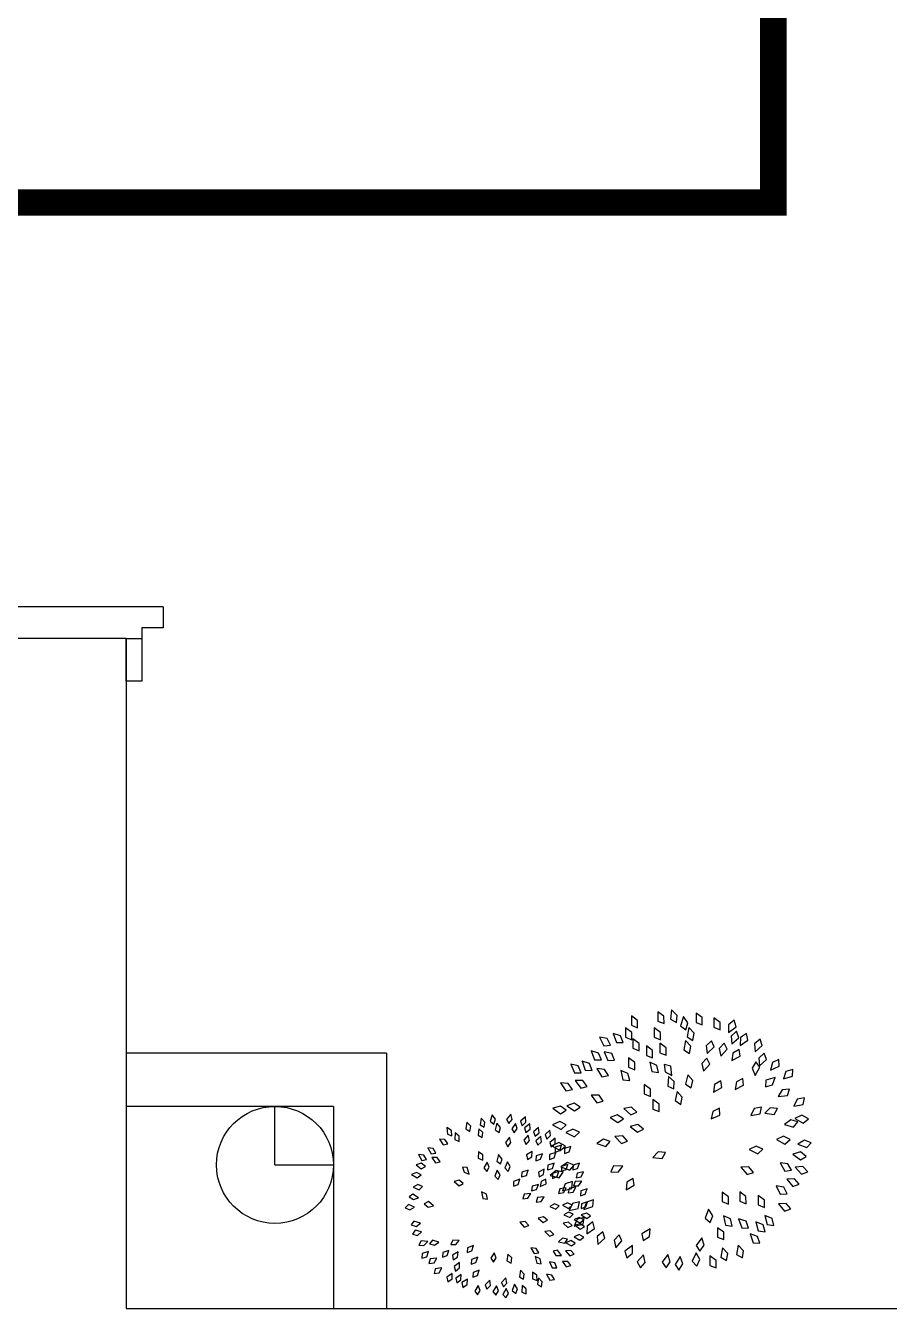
# Model space of a CAD drawing. Header units: millimetres. Extents: x -1705246 to 222838, y -3231245 to 126310.
# Drawn here: x 69281 to 70093, y -38100 to -36893 of the extents above; entities that cross this region are included whole.
import ezdxf

# ---------------------------------------------------------------- set-up
doc = ezdxf.new("R2010")
doc.units = ezdxf.units.MM
doc.linetypes.add('ACAD_ISO03W100', pattern=[30, 12, -18])
doc.layers.add('250', color=250, linetype='Continuous')

msp = doc.modelspace()

# ---------------------------------------------------------------- linework, layer by layer
at = {"color": 1, "linetype": 'ACAD_ISO03W100', "lineweight": 30, "ltscale": 5, "const_width": 25}
msp.add_lwpolyline([(63037, -37847.2), (63442.4, -37847.2), (63442.4, -37059.6), (69983.7, -37059.6), (69983.7, -33759.7), (70584.4, -33759.7), (70584.4, -33839.7)], dxfattribs=at)
at = {"layer": '250', "color": 251}
for p, q in [((69409.9, -37439.7), (69069.9, -37439.7)), ((69409.9, -37439.7), (69409.9, -37459.7)), ((69374.9, -37469.7), (69104.9, -37469.7)), ((69374.9, -37469.7), (69374.9, -38099.7)), ((69374.9, -37469.7), (69389.9, -37469.7)), ((69374.9, -37509.7), (69374.9, -37469.7)), ((69409.9, -37459.7), (69389.9, -37459.7)), ((69389.9, -37459.7), (69389.9, -37489.7)), ((69389.9, -37469.7), (69389.9, -37509.7)), ((69389.9, -37509.7), (69374.9, -37509.7)), ((69875, -37820.7), (69874.9, -37829.6)), ((69880.8, -37825), (69875, -37820.7)), ((69887.9, -37819), (69886.8, -37827.8)), ((69893.2, -37824.1), (69887.9, -37819)), ((69856, -37828.9), (69850.1, -37824.5)), ((69850.1, -37824.5), (69850.1, -37833.4)), ((69850.1, -37833.4), (69856, -37835.8)), ((69856, -37835.8), (69856, -37828.9)), ((69874.9, -37829.6), (69880.9, -37831.9)), ((69880.9, -37831.9), (69880.8, -37825)), ((69886.8, -37827.8), (69892.4, -37830.9)), ((69892.4, -37830.9), (69893.2, -37824.1)), ((69899, -37825.3), (69896.4, -37833.8)), ((69903.3, -37831.2), (69899, -37825.3)), ((69901.4, -37837.8), (69903.3, -37831.2)), ((69916.8, -37826.2), (69910.9, -37821.9)), ((69910.9, -37821.9), (69910.9, -37830.7)), ((69910.9, -37830.7), (69916.8, -37833.1)), ((69916.8, -37833.1), (69916.8, -37826.2)), ((69927.6, -37826.4), (69927.6, -37835.3)), ((69933.5, -37830.8), (69927.6, -37826.4)), ((69933.5, -37837.7), (69933.5, -37830.8)), ((69946.9, -37828.7), (69941.5, -37832.9)), ((69941.5, -37832.9), (69941.6, -37840.2)), ((69948.7, -37834.8), (69946.9, -37828.7)), ((69820.3, -37844.6), (69824.1, -37852.6)), ((69827.4, -37846), (69820.3, -37844.6)), ((69832.9, -37841.3), (69836, -37849.6)), ((69839.9, -37843.3), (69832.9, -37841.3)), ((69842.4, -37849.7), (69839.9, -37843.3)), ((69844.5, -37835.8), (69844.5, -37844.7)), ((69850.4, -37840.1), (69844.5, -37835.8)), ((69844.5, -37844.7), (69850.5, -37847)), ((69850.5, -37847), (69850.4, -37840.1)), ((69871.7, -37835.9), (69871.7, -37844.7)), ((69877.6, -37840.2), (69871.7, -37835.9)), ((69871.7, -37844.7), (69877.6, -37847.1)), ((69877.6, -37847.1), (69877.6, -37840.2)), ((69896.4, -37833.8), (69901.4, -37837.8)), ((69904.2, -37835.5), (69902.5, -37844.3)), ((69902.5, -37844.3), (69907.9, -37847.7)), ((69909.1, -37840.9), (69904.2, -37835.5)), ((69907.9, -37847.7), (69909.1, -37840.9)), ((69927.6, -37835.3), (69933.5, -37837.7)), ((69941.6, -37840.2), (69948.7, -37834.8)), ((69949, -37839.1), (69943.9, -37843.8)), ((69943.9, -37843.8), (69944.6, -37851)), ((69944.6, -37851), (69951.2, -37845.1)), ((69951.2, -37845.1), (69949, -37839.1)), ((69952.7, -37845), (69952.3, -37852.3)), ((69958.4, -37841.2), (69952.7, -37845)), ((69959.7, -37847.4), (69958.4, -37841.2)), ((69812.3, -37857.6), (69815.5, -37865.8)), ((69819.3, -37859.5), (69812.3, -37857.6)), ((69824.1, -37852.6), (69830.4, -37852.2)), ((69830.4, -37852.2), (69827.4, -37846)), ((69836, -37849.6), (69842.4, -37849.7)), ((69851.5, -37846.3), (69851.5, -37855.1)), ((69857.4, -37850.6), (69851.5, -37846.3)), ((69851.5, -37855.1), (69857.5, -37857.4)), ((69857.5, -37857.4), (69857.4, -37850.6)), ((69864.3, -37852.8), (69864.2, -37861.7)), ((69870.1, -37857.2), (69864.3, -37852.8)), ((69870.1, -37864.1), (69870.1, -37857.2)), ((69877, -37850.3), (69877, -37859.2)), ((69882.8, -37854.6), (69877, -37850.3)), ((69882.9, -37861.5), (69882.8, -37854.6)), ((69900.9, -37847.8), (69899.3, -37856.6)), ((69899.3, -37856.6), (69904.8, -37859.9)), ((69905.9, -37853.1), (69900.9, -37847.8)), ((69904.8, -37859.9), (69905.9, -37853.1)), ((69925.5, -37847.9), (69920.6, -37852.6)), ((69920.6, -37852.6), (69921.5, -37859.9)), ((69921.5, -37859.9), (69927.9, -37853.8)), ((69927.9, -37853.8), (69925.5, -37847.9)), ((69937.3, -37850.1), (69932.7, -37855.2)), ((69932.7, -37855.2), (69934.1, -37862.4)), ((69934.1, -37862.4), (69940.1, -37855.9)), ((69940.1, -37855.9), (69937.3, -37850.1)), ((69951.5, -37856.1), (69945.5, -37859.5)), ((69952.3, -37862.5), (69951.5, -37856.1)), ((69952.3, -37852.3), (69959.7, -37847.4)), ((69971.1, -37846.4), (69965.9, -37851)), ((69965.9, -37851), (69966.5, -37858.3)), ((69966.5, -37858.3), (69973.2, -37852.4)), ((69973.2, -37852.4), (69971.1, -37846.4)), ((69619.9, -37859.7), (69374.9, -37859.7)), ((69619.9, -37859.7), (69619.9, -38099.7)), ((69803.8, -37867.3), (69806.8, -37875.7)), ((69810.8, -37869.4), (69803.8, -37867.3)), ((69813.2, -37875.9), (69810.8, -37869.4)), ((69815.5, -37865.8), (69821.9, -37865.8)), ((69821.9, -37865.8), (69819.3, -37859.5)), ((69824.5, -37858.5), (69828, -37866.6)), ((69831.6, -37860.1), (69824.5, -37858.5)), ((69828, -37866.6), (69834.4, -37866.3)), ((69834.4, -37866.3), (69831.6, -37860.1)), ((69847.5, -37864), (69847.4, -37872.9)), ((69853.3, -37868.4), (69847.5, -37864)), ((69853.3, -37875.2), (69853.3, -37868.4)), ((69864.2, -37861.7), (69870.1, -37864.1)), ((69867.5, -37868.1), (69869.3, -37876.8)), ((69874.1, -37871.2), (69867.5, -37868.1)), ((69877, -37859.2), (69882.9, -37861.5)), ((69921, -37864.4), (69916.4, -37869.5)), ((69916.4, -37869.5), (69917.8, -37876.7)), ((69923.8, -37870.1), (69921, -37864.4)), ((69945.5, -37859.5), (69944.5, -37866.7)), ((69944.5, -37866.7), (69952.3, -37862.5)), ((69967.1, -37867.9), (69963.6, -37873.8)), ((69971, -37872.9), (69967.1, -37867.9)), ((69975, -37859.7), (69969.9, -37864.3)), ((69969.9, -37864.3), (69970.6, -37871.5)), ((69970.6, -37871.5), (69977.2, -37865.6)), ((69977.2, -37865.6), (69975, -37859.7)), ((69982.7, -37868.4), (69981, -37875.5)), ((69988.9, -37865.6), (69982.7, -37868.4)), ((69989.2, -37872), (69988.9, -37865.6)), ((69793.1, -37870), (69796.6, -37878.2)), ((69800.2, -37871.7), (69793.1, -37870)), ((69796.6, -37878.2), (69803, -37878)), ((69803, -37878), (69800.2, -37871.7)), ((69806.8, -37875.7), (69813.2, -37875.9)), ((69817.7, -37874.2), (69822.2, -37881.8)), ((69824.9, -37874.9), (69817.7, -37874.2)), ((69822.2, -37881.8), (69828.5, -37880.8)), ((69828.5, -37880.8), (69824.9, -37874.9)), ((69840.1, -37876), (69842.2, -37884.6)), ((69846.8, -37878.8), (69840.1, -37876)), ((69848.6, -37885.4), (69846.8, -37878.8)), ((69847.4, -37872.9), (69853.3, -37875.2)), ((69869.3, -37876.8), (69875.6, -37877.9)), ((69875.6, -37877.9), (69874.1, -37871.2)), ((69887.2, -37871.9), (69881, -37870.3)), ((69881, -37870.3), (69882, -37877.1)), ((69882, -37877.1), (69888.3, -37880.7)), ((69885, -37881.7), (69884.4, -37890.6)), ((69890.5, -37886.4), (69885, -37881.7)), ((69888.3, -37880.7), (69887.2, -37871.9)), ((69903.1, -37880), (69901.1, -37888.7)), ((69907.8, -37885.5), (69903.1, -37880)), ((69917.8, -37876.7), (69923.8, -37870.1)), ((69963.6, -37873.8), (69966.4, -37880.5)), ((69966.4, -37880.5), (69971, -37872.9)), ((69981, -37875.5), (69989.2, -37872)), ((69995.5, -37877), (69993.2, -37883.9)), ((69993.2, -37883.9), (70001.6, -37881.2)), ((70002, -37874.9), (69995.5, -37877)), ((70001.6, -37881.2), (70002, -37874.9)), ((69790.8, -37888.1), (69783.6, -37887.7)), ((69783.6, -37887.7), (69788.4, -37895.1)), ((69788.4, -37895.1), (69794.7, -37893.8)), ((69794.7, -37893.8), (69790.8, -37888.1)), ((69797.2, -37885.3), (69802.5, -37892.5)), ((69804.5, -37885.4), (69797.2, -37885.3)), ((69802.5, -37892.5), (69808.6, -37890.9)), ((69808.6, -37890.9), (69804.5, -37885.4)), ((69842.2, -37884.6), (69848.6, -37885.4)), ((69862.3, -37889.1), (69862.2, -37898)), ((69868.1, -37893.5), (69862.3, -37889.1)), ((69868.1, -37900.3), (69868.1, -37893.5)), ((69884.4, -37890.6), (69890.2, -37893.3)), ((69890.2, -37893.3), (69890.5, -37886.4)), ((69901.1, -37888.7), (69906.4, -37892.2)), ((69906.4, -37892.2), (69907.8, -37885.5)), ((69928.3, -37889.1), (69927.5, -37896.4)), ((69927.5, -37896.4), (69935.2, -37892)), ((69934.3, -37885.7), (69928.3, -37889.1)), ((69935.2, -37892), (69934.3, -37885.7)), ((69948.9, -37886.5), (69947.6, -37893.7)), ((69947.6, -37893.7), (69955.6, -37889.8)), ((69955, -37883.4), (69948.9, -37886.5)), ((69955.6, -37889.8), (69955, -37883.4)), ((69976.6, -37885.1), (69976.1, -37891.4)), ((69976.1, -37891.4), (69982.7, -37889.4)), ((69985.2, -37882.6), (69976.6, -37885.1)), ((69982.7, -37889.4), (69985.2, -37882.6)), ((69998.8, -37893.4), (69991.9, -37894.2)), ((69997, -37899.5), (69998.8, -37893.4)), ((69812.4, -37899.1), (69817.5, -37906.4)), ((69819.7, -37899.3), (69812.4, -37899.1)), ((69817.5, -37906.4), (69823.7, -37904.9)), ((69823.7, -37904.9), (69819.7, -37899.3)), ((69862.2, -37898), (69868.1, -37900.3)), ((69870.4, -37903.3), (69870.3, -37912.2)), ((69876.2, -37907.7), (69870.4, -37903.3)), ((69893.2, -37895.6), (69891.3, -37904.3)), ((69891.3, -37904.3), (69896.7, -37907.8)), ((69898, -37901.1), (69893.2, -37895.6)), ((69896.7, -37907.8), (69898, -37901.1)), ((69991.9, -37894.2), (69988.2, -37900.4)), ((69988.2, -37900.4), (69997, -37899.5)), ((70006.1, -37902.9), (70002.8, -37909.4)), ((70012.9, -37901.6), (70006.1, -37902.9)), ((70011.6, -37907.9), (70012.9, -37901.6)), ((69569.9, -37909.7), (69374.9, -37909.7)), ((69514.9, -37964.7), (69514.9, -37909.7)), ((69569.9, -37909.7), (69569.9, -38099.7)), ((69719.2, -37917.6), (69717.3, -37923.5)), ((69722.2, -37921.8), (69719.2, -37917.6)), ((69736.7, -37917.1), (69732.8, -37922)), ((69738, -37922), (69736.7, -37917.1)), ((69783.4, -37909.4), (69776.4, -37911.5)), ((69776.4, -37911.5), (69783.5, -37916.8)), ((69788.9, -37913.4), (69783.4, -37909.4)), ((69783.5, -37916.8), (69788.9, -37913.4)), ((69796.2, -37906.6), (69789.3, -37909.1)), ((69789.3, -37909.1), (69796.7, -37914)), ((69801.9, -37910.3), (69796.2, -37906.6)), ((69796.7, -37914), (69801.9, -37910.3)), ((69836.9, -37917.6), (69830.1, -37920.1)), ((69842.7, -37921.4), (69836.9, -37917.6)), ((69850.1, -37910.4), (69843, -37911.8)), ((69843, -37911.8), (69849.5, -37917.8)), ((69849.5, -37917.8), (69855.3, -37915)), ((69855.3, -37915), (69850.1, -37910.4)), ((69870.3, -37912.2), (69876.3, -37914.6)), ((69876.3, -37914.6), (69876.2, -37907.7)), ((69926.7, -37914.4), (69925.1, -37921.5)), ((69925.1, -37921.5), (69933.2, -37917.9)), ((69932.9, -37911.5), (69926.7, -37914.4)), ((69933.2, -37917.9), (69932.9, -37911.5)), ((69965.7, -37911.7), (69962.5, -37918.2)), ((69962.5, -37918.2), (69971.2, -37916.6)), ((69972.5, -37910.4), (69965.7, -37911.7)), ((69971.2, -37916.6), (69972.5, -37910.4)), ((69980.6, -37911), (69975.5, -37916.2)), ((69975.5, -37916.2), (69984.4, -37917.3)), ((69987.4, -37911.7), (69980.6, -37911)), ((69984.4, -37917.3), (69987.4, -37911.7)), ((70002.8, -37909.4), (70011.6, -37907.9)), ((69681, -37932.5), (69676.7, -37929.7)), ((69676.7, -37929.7), (69677.1, -37935.9)), ((69695.5, -37924.7), (69694.4, -37930.8)), ((69699, -37928.4), (69695.5, -37924.7)), ((69698.2, -37933.2), (69699, -37928.4)), ((69708.8, -37920.9), (69707.8, -37927)), ((69707.8, -37927), (69711.6, -37929.3)), ((69712.3, -37924.5), (69708.8, -37920.9)), ((69711.6, -37929.3), (69712.3, -37924.5)), ((69717.3, -37923.5), (69720.7, -37926.4)), ((69720.7, -37926.4), (69722.2, -37921.8)), ((69723.7, -37925.6), (69722.1, -37931.7)), ((69726.9, -37929.6), (69723.7, -37925.6)), ((69725.7, -37934.3), (69726.9, -37929.6)), ((69732.8, -37922), (69735, -37925.8)), ((69735, -37925.8), (69738, -37922)), ((69741.2, -37925.7), (69737.6, -37930.7)), ((69742.8, -37930.6), (69741.2, -37925.7)), ((69750.5, -37919.6), (69745.8, -37923.7)), ((69745.8, -37923.7), (69747.4, -37927.9)), ((69747.4, -37927.9), (69750.9, -37924.7)), ((69754.6, -37926.1), (69749.7, -37929.9)), ((69749.7, -37929.9), (69751, -37934.2)), ((69750.9, -37924.7), (69750.5, -37919.6)), ((69754.8, -37931.2), (69754.6, -37926.1)), ((69762.9, -37929.6), (69758.2, -37933.6)), ((69763.3, -37934.7), (69762.9, -37929.6)), ((69782.7, -37924), (69776.1, -37927.2)), ((69776.1, -37927.2), (69784, -37931.3)), ((69788.8, -37927.1), (69782.7, -37924)), ((69784, -37931.3), (69788.8, -37927.1)), ((69830.1, -37920.1), (69837.5, -37925)), ((69837.5, -37925), (69842.7, -37921.4)), ((69856.2, -37926.7), (69849.1, -37928.5)), ((69849.1, -37928.5), (69856, -37934.1)), ((69861.5, -37931), (69856.2, -37926.7)), ((70000.1, -37922.3), (69994.2, -37926.7)), ((69994.2, -37926.7), (70002.7, -37929.3)), ((70006.7, -37924.2), (70000.1, -37922.3)), ((70002.7, -37929.3), (70006.7, -37924.2)), ((70010.5, -37918.1), (70003.9, -37921.2)), ((70003.9, -37921.2), (70011.7, -37925.4)), ((70016.6, -37921.3), (70010.5, -37918.1)), ((70011.7, -37925.4), (70016.6, -37921.3)), ((69674.7, -37940.9), (69669.6, -37940.6)), ((69669.6, -37940.6), (69673, -37945.8)), ((69677.4, -37944.9), (69674.7, -37940.9)), ((69677.1, -37935.9), (69681.3, -37937.3)), ((69681.3, -37937.3), (69681, -37932.5)), ((69684.3, -37934.6), (69684, -37940.8)), ((69684, -37940.8), (69688.1, -37942.6)), ((69688.2, -37937.8), (69684.3, -37934.6)), ((69688.1, -37942.6), (69688.2, -37937.8)), ((69694.4, -37930.8), (69698.2, -37933.2)), ((69706.8, -37930.7), (69705.9, -37936.9)), ((69705.9, -37936.9), (69709.7, -37939.1)), ((69710.4, -37934.3), (69706.8, -37930.7)), ((69709.7, -37939.1), (69710.4, -37934.3)), ((69722.1, -37931.7), (69725.7, -37934.3)), ((69735.4, -37938.8), (69731.7, -37943.8)), ((69736.9, -37943.7), (69735.4, -37938.8)), ((69737.6, -37930.7), (69740, -37934.5)), ((69740, -37934.5), (69742.8, -37930.6)), ((69753.1, -37936.8), (69749, -37941.5)), ((69749, -37941.5), (69751.1, -37945.5)), ((69751, -37934.2), (69754.8, -37931.2)), ((69751.1, -37945.5), (69754.2, -37941.8)), ((69754.2, -37941.8), (69753.1, -37936.8)), ((69758.2, -37933.6), (69759.6, -37937.8)), ((69759.6, -37937.8), (69763.3, -37934.7)), ((69765, -37937.9), (69760.4, -37942)), ((69760.4, -37942), (69762, -37946.2)), ((69765.5, -37943), (69765, -37937.9)), ((69773.4, -37932), (69768.9, -37936.3)), ((69768.9, -37936.3), (69770.5, -37940.5)), ((69770.5, -37940.5), (69774, -37937.1)), ((69774, -37937.1), (69773.4, -37932)), ((69778.3, -37939.7), (69773.5, -37943.6)), ((69778.5, -37944.8), (69778.3, -37939.7)), ((69795.1, -37931), (69788.6, -37934.3)), ((69788.6, -37934.3), (69796.5, -37938.3)), ((69801.3, -37934.1), (69795.1, -37931)), ((69796.5, -37938.3), (69801.3, -37934.1)), ((69823.8, -37940.5), (69817.7, -37944.5)), ((69830.3, -37942.8), (69823.8, -37940.5)), ((69842, -37937.3), (69834.7, -37938)), ((69834.7, -37938), (69840.7, -37944.6)), ((69846.6, -37942.4), (69842, -37937.3)), ((69856, -37934.1), (69861.5, -37931)), ((69993.2, -37937.8), (69986.6, -37941)), ((69986.6, -37941), (69994.5, -37945.1)), ((69999.3, -37940.9), (69993.2, -37937.8)), ((69994.5, -37945.1), (69999.3, -37940.9)), ((70012.9, -37941.4), (70006.7, -37945.3)), ((70019.3, -37943.9), (70012.9, -37941.4)), ((69663.8, -37949.4), (69658.7, -37948.7)), ((69658.7, -37948.7), (69661.7, -37954.2)), ((69661.7, -37954.2), (69666.2, -37953.6)), ((69666.2, -37953.6), (69663.8, -37949.4)), ((69673, -37945.8), (69677.4, -37944.9)), ((69706.4, -37952.3), (69706.2, -37958.5)), ((69710.4, -37955.4), (69706.4, -37952.3)), ((69731.7, -37943.8), (69734, -37947.6)), ((69734, -37947.6), (69736.9, -37943.7)), ((69756.8, -37952.1), (69751.6, -37955.4)), ((69756.4, -37957.2), (69756.8, -37952.1)), ((69762, -37946.2), (69765.5, -37943)), ((69779.1, -37953.2), (69773.2, -37955.1)), ((69773.5, -37943.6), (69774.8, -37947.8)), ((69774.8, -37947.8), (69778.5, -37944.8)), ((69782, -37943.8), (69775.4, -37946.9)), ((69775.4, -37946.9), (69783.2, -37951.1)), ((69777.5, -37958), (69779.1, -37953.2)), ((69778.6, -37948.2), (69778.4, -37952.7)), ((69778.4, -37952.7), (69782.9, -37951.1)), ((69784.5, -37946.2), (69778.6, -37948.2)), ((69788.1, -37947), (69782, -37943.8)), ((69782.9, -37951.1), (69784.5, -37946.2)), ((69783.2, -37951.1), (69788.1, -37947)), ((69787.3, -37949.4), (69787.1, -37953.9)), ((69787.1, -37953.9), (69791.6, -37952.3)), ((69793.2, -37947.5), (69787.3, -37949.4)), ((69791.6, -37952.3), (69793.2, -37947.5)), ((69817.7, -37944.5), (69826, -37947.5)), ((69826, -37947.5), (69830.3, -37942.8)), ((69840.7, -37944.6), (69846.6, -37942.4)), ((69875.2, -37952.4), (69870.2, -37957.7)), ((69882.1, -37953.1), (69875.2, -37952.4)), ((69879.1, -37958.7), (69882.1, -37953.1)), ((69967.4, -37947), (69960.9, -37950.3)), ((69960.9, -37950.3), (69968.9, -37954.2)), ((69973.6, -37949.9), (69967.4, -37947)), ((69968.9, -37954.2), (69973.6, -37949.9)), ((70009.1, -37952.6), (70002.1, -37954.5)), ((70006.7, -37945.3), (70015, -37948.5)), ((70014.6, -37956.8), (70009.1, -37952.6)), ((70015, -37948.5), (70019.3, -37943.9)), ((69514.9, -37964.7), (69569.9, -37964.7)), ((69652.6, -37963.2), (69647.7, -37964.6)), ((69647.7, -37964.6), (69652.6, -37968.4)), ((69649.9, -37955.1), (69653, -37960.5)), ((69654.9, -37955.6), (69649.9, -37955.1)), ((69656.4, -37966.1), (69652.6, -37963.2)), ((69652.6, -37968.4), (69656.4, -37966.1)), ((69653, -37960.5), (69657.4, -37959.7)), ((69657.4, -37959.7), (69654.9, -37955.6)), ((69662.4, -37957.7), (69666, -37962.8)), ((69667.5, -37957.9), (69662.4, -37957.7)), ((69666, -37962.8), (69670.3, -37961.8)), ((69670.3, -37961.8), (69667.5, -37957.9)), ((69706.2, -37958.5), (69710.3, -37960.3)), ((69710.3, -37960.3), (69710.4, -37955.4)), ((69714.4, -37962.2), (69711.4, -37967.6)), ((69716.5, -37966.9), (69714.4, -37962.2)), ((69725.3, -37955.1), (69723.7, -37961.1)), ((69723.7, -37961.1), (69727.2, -37963.8)), ((69728.5, -37959.2), (69725.3, -37955.1)), ((69727.2, -37963.8), (69728.5, -37959.2)), ((69733.7, -37961.9), (69731.1, -37967.6)), ((69736.2, -37966.4), (69733.7, -37961.9)), ((69751.6, -37955.4), (69752.4, -37959.8)), ((69752.4, -37959.8), (69756.4, -37957.2)), ((69760.5, -37956.3), (69760.3, -37960.8)), ((69760.3, -37960.8), (69764.8, -37959.2)), ((69766.4, -37954.4), (69760.5, -37956.3)), ((69764.8, -37959.2), (69766.4, -37954.4)), ((69771.6, -37965), (69771.3, -37969.5)), ((69777.5, -37963.1), (69771.6, -37965)), ((69773.2, -37955.1), (69773, -37959.6)), ((69773, -37959.6), (69777.5, -37958)), ((69775.9, -37968), (69777.5, -37963.1)), ((69789.9, -37962.6), (69783.8, -37966.6)), ((69790.5, -37964.3), (69784.5, -37966.3)), ((69788.8, -37969.2), (69790.5, -37964.3)), ((69796.4, -37965), (69789.9, -37962.6)), ((69792.1, -37969.7), (69796.4, -37965)), ((69795.3, -37965.1), (69795.1, -37969.5)), ((69801.3, -37963.2), (69795.3, -37965.1)), ((69799.6, -37968), (69801.3, -37963.2)), ((69833.4, -37965.6), (69830.8, -37971.4)), ((69842.2, -37965.9), (69833.4, -37965.6)), ((69837.7, -37971.6), (69842.2, -37965.9)), ((69870.2, -37957.7), (69879.1, -37958.7)), ((69990.1, -37962.8), (69994.4, -37970.6)), ((69997.3, -37963.8), (69990.1, -37962.8)), ((70000.7, -37969.8), (69997.3, -37963.8)), ((70002.1, -37954.5), (70009.1, -37960)), ((70011.3, -37966.1), (70004, -37966.9)), ((70009.1, -37960), (70014.6, -37956.8)), ((70016, -37971.2), (70011.3, -37966.1)), ((69648.2, -37971.8), (69643.5, -37973.8)), ((69643.5, -37973.8), (69648.8, -37976.9)), ((69652.4, -37974.2), (69648.2, -37971.8)), ((69648.8, -37976.9), (69652.4, -37974.2)), ((69695.8, -37967.3), (69691.4, -37966.9)), ((69691.4, -37966.9), (69692.8, -37971.5)), ((69692.8, -37971.5), (69697.5, -37973.3)), ((69697.5, -37973.3), (69695.8, -37967.3)), ((69711.4, -37967.6), (69714.2, -37971.1)), ((69714.2, -37971.1), (69716.5, -37966.9)), ((69723.9, -37969.6), (69721.7, -37975.4)), ((69721.7, -37975.4), (69725, -37978.5)), ((69726.7, -37974), (69723.9, -37969.6)), ((69725, -37978.5), (69726.7, -37974)), ((69731.1, -37967.6), (69734.2, -37970.8)), ((69734.2, -37970.8), (69736.2, -37966.4)), ((69745.3, -37978.3), (69739.4, -37980.2)), ((69743.7, -37983.1), (69745.3, -37978.3)), ((69747.1, -37971.7), (69746.8, -37976.1)), ((69746.8, -37976.1), (69751.4, -37974.6)), ((69753, -37969.7), (69747.1, -37971.7)), ((69751.4, -37974.6), (69753, -37969.7)), ((69768.1, -37968.6), (69762.7, -37971.7)), ((69762.7, -37971.7), (69763.4, -37976.1)), ((69763.4, -37976.1), (69767.5, -37973.7)), ((69769.6, -37978.1), (69765.3, -37980.2)), ((69767.5, -37973.7), (69768.1, -37968.6)), ((69769.9, -37982.5), (69769.6, -37978.1)), ((69771.3, -37969.5), (69775.9, -37968)), ((69779.4, -37970.1), (69773.8, -37974.6)), ((69773.8, -37974.6), (69782.3, -37976.9)), ((69776.1, -37972.9), (69775.9, -37977.4)), ((69775.9, -37977.4), (69780.4, -37975.8)), ((69782, -37971), (69776.1, -37972.9)), ((69786.1, -37971.7), (69779.4, -37970.1)), ((69780.4, -37975.8), (69782, -37971)), ((69782.3, -37976.9), (69786.1, -37971.7)), ((69783.8, -37966.6), (69792.1, -37969.7)), ((69784.5, -37966.3), (69784.3, -37970.7)), ((69784.3, -37970.7), (69788.8, -37969.2)), ((69795.1, -37969.5), (69799.6, -37968)), ((69799.1, -37972.6), (69798.3, -37977)), ((69798.3, -37977), (69803, -37976)), ((69805.2, -37971.4), (69799.1, -37972.6)), ((69803, -37976), (69805.2, -37971.4)), ((69830.8, -37971.4), (69837.7, -37971.6)), ((69851.8, -37977.4), (69845.9, -37981)), ((69852.9, -37983.7), (69851.8, -37977.4)), ((69960.5, -37966.5), (69953.2, -37966.9)), ((69953.2, -37966.9), (69958.9, -37973.8)), ((69958.9, -37973.8), (69964.9, -37971.8)), ((69964.9, -37971.8), (69960.5, -37966.5)), ((69994.4, -37970.6), (70000.7, -37969.8)), ((70003.5, -37977.8), (69996.2, -37978.3)), ((70008, -37983), (70003.5, -37977.8)), ((70004, -37966.9), (70010, -37973.4)), ((70010, -37973.4), (70016, -37971.2)), ((69649.4, -37983.1), (69645, -37985.7)), ((69645, -37985.7), (69650.7, -37988.1)), ((69653.8, -37985), (69649.4, -37983.1)), ((69650.7, -37988.1), (69653.8, -37985)), ((69688.3, -37979.1), (69683.4, -37980.2)), ((69683.4, -37980.2), (69688.1, -37984.3)), ((69688.1, -37984.3), (69692, -37982.2)), ((69692, -37982.2), (69688.3, -37979.1)), ((69713.8, -37992.3), (69709.2, -37990.1)), ((69709.2, -37990.1), (69710.4, -37996.2)), ((69739.4, -37980.2), (69739.2, -37984.6)), ((69739.2, -37984.6), (69743.7, -37983.1)), ((69756.9, -37984.8), (69756.3, -37989.2)), ((69756.3, -37989.2), (69761, -37987.9)), ((69762.9, -37983.2), (69756.9, -37984.8)), ((69761, -37987.9), (69762.9, -37983.2)), ((69765.3, -37980.2), (69764.3, -37985.2)), ((69764.3, -37985.2), (69769.9, -37982.5)), ((69782.7, -37987.2), (69781.7, -37991.6)), ((69788.9, -37986.3), (69782.7, -37987.2)), ((69788, -37982.4), (69785.4, -37989.2)), ((69785.4, -37989.2), (69794, -37986.8)), ((69786.5, -37990.8), (69788.9, -37986.3)), ((69794.6, -37980.5), (69788, -37982.4)), ((69791.6, -37986.6), (69790.6, -37991)), ((69790.6, -37991), (69795.3, -37990.3)), ((69797.8, -37985.8), (69791.6, -37986.6)), ((69794, -37986.8), (69794.6, -37980.5)), ((69795.3, -37990.3), (69797.8, -37985.8)), ((69797.2, -37980.3), (69795.7, -37984.5)), ((69795.7, -37984.5), (69800.5, -37984.3)), ((69803.4, -37980.1), (69797.2, -37980.3)), ((69800.5, -37984.3), (69803.4, -37980.1)), ((69802.5, -37989.2), (69802.2, -37993.7)), ((69808.4, -37987.3), (69802.5, -37989.2)), ((69806.8, -37992.2), (69808.4, -37987.3)), ((69845.9, -37981), (69845.2, -37988.3)), ((69845.2, -37988.3), (69852.9, -37983.7)), ((69952.1, -37990.1), (69952.1, -37999)), ((69957.9, -37994.5), (69952.1, -37990.1)), ((69986.3, -37984.4), (69990.1, -37992.4)), ((69993.5, -37985.7), (69986.3, -37984.4)), ((69996.5, -37991.9), (69993.5, -37985.7)), ((69996.2, -37978.3), (70001.9, -37985.1)), ((70001.9, -37985.1), (70008, -37983)), ((69640.6, -38002), (69637.5, -38005.2)), ((69646.3, -38004.4), (69640.6, -38002)), ((69644.7, -37992.2), (69641.1, -37994.7)), ((69641.1, -37994.7), (69645.1, -37997.4)), ((69649.9, -37995.6), (69644.7, -37992.2)), ((69645.1, -37997.4), (69649.9, -37995.6)), ((69659.2, -37999.2), (69655.3, -38001.3)), ((69655.3, -38001.3), (69659, -38004.4)), ((69664, -38003.1), (69659.2, -37999.2)), ((69710.4, -37996.2), (69714.8, -37997)), ((69714.8, -37997), (69713.8, -37992.3)), ((69749.3, -37992.4), (69748.1, -37996.7)), ((69748.1, -37996.7), (69752.9, -37996.1)), ((69755.5, -37991.7), (69749.3, -37992.4)), ((69752.9, -37996.1), (69755.5, -37991.7)), ((69761.8, -37995.5), (69760.6, -37999.7)), ((69760.6, -37999.7), (69765.4, -37999.2)), ((69768, -37994.9), (69761.8, -37995.5)), ((69765.4, -37999.2), (69768, -37994.9)), ((69777.9, -38001.4), (69773.5, -38003.9)), ((69782.3, -38003.3), (69777.9, -38001.4)), ((69781.7, -37991.6), (69786.5, -37990.8)), ((69790, -38000.5), (69785.4, -38002.7)), ((69794.3, -38002.7), (69790, -38000.5)), ((69794.6, -38001), (69791.5, -38007.6)), ((69801.4, -37999.6), (69794.6, -38001)), ((69800.2, -38005.9), (69801.4, -37999.6)), ((69802.2, -37993.7), (69806.8, -37992.2)), ((69803.1, -38001.3), (69802.8, -38005.8)), ((69809, -37999.4), (69803.1, -38001.3)), ((69807.8, -37999.7), (69805.4, -38006.6)), ((69807.4, -38004.3), (69809, -37999.4)), ((69814.4, -37997.7), (69807.8, -37999.7)), ((69813.9, -38004), (69814.4, -37997.7)), ((69935.5, -37990.4), (69935.5, -37999.3)), ((69941.4, -37994.7), (69935.5, -37990.4)), ((69935.5, -37999.3), (69941.4, -38001.6)), ((69941.4, -38001.6), (69941.4, -37994.7)), ((69952.1, -37999), (69958, -38001.3)), ((69958, -38001.3), (69957.9, -37994.5)), ((69969.3, -37993.5), (69969.3, -38002.4)), ((69975.2, -37997.9), (69969.3, -37993.5)), ((69969.3, -38002.4), (69975.2, -38004.7)), ((69975.2, -38004.7), (69975.2, -37997.9)), ((69995.7, -38000.9), (69988.5, -38001.3)), ((69988.5, -38001.3), (69994.1, -38008.2)), ((69990.1, -37992.4), (69996.5, -37991.9)), ((70000.2, -38006.2), (69995.7, -38000.9)), ((69637.5, -38005.2), (69641.9, -38007)), ((69641.9, -38007), (69646.3, -38004.4)), ((69659, -38004.4), (69664, -38003.1)), ((69767.5, -38013.7), (69762.5, -38014.7)), ((69771.1, -38016.8), (69767.5, -38013.7)), ((69773.5, -38003.9), (69779.1, -38006.5)), ((69779.1, -38006.5), (69782.3, -38003.3)), ((69785.4, -38002.7), (69790.9, -38005.6)), ((69791, -38009.1), (69786.5, -38011.6)), ((69786.5, -38011.6), (69792.2, -38014.2)), ((69790.9, -38005.6), (69794.3, -38002.7)), ((69795.4, -38011.1), (69791, -38009.1)), ((69791.5, -38007.6), (69800.2, -38005.9)), ((69792.2, -38014.2), (69795.4, -38011.1)), ((69801.1, -38014.1), (69796.4, -38016.1)), ((69805.8, -38014.2), (69799.1, -38015.8)), ((69805.3, -38016.4), (69801.1, -38014.1)), ((69802.8, -38005.8), (69807.4, -38004.3)), ((69807.8, -38010), (69802.9, -38011.7)), ((69802.9, -38011.7), (69808.1, -38015.2)), ((69804.9, -38020.5), (69805.8, -38014.2)), ((69805.4, -38006.6), (69813.9, -38004)), ((69811.8, -38012.7), (69807.8, -38010)), ((69808.1, -38015.2), (69811.8, -38012.7)), ((69922.8, -38006.4), (69919.6, -38014.7)), ((69926.7, -38012.5), (69922.8, -38006.4)), ((69924.3, -38019), (69926.7, -38012.5)), ((69936.7, -38012.6), (69938.6, -38021.3)), ((69943.4, -38015.6), (69936.7, -38012.6)), ((69975.7, -38012.3), (69977.9, -38020.9)), ((69982.5, -38015.1), (69975.7, -38012.3)), ((69994.1, -38008.2), (70000.2, -38006.2)), ((69645.7, -38017.7), (69642.9, -38021.2)), ((69642.9, -38021.2), (69647.6, -38022.6)), ((69646.9, -38026.2), (69644.2, -38029.8)), ((69651.7, -38019.5), (69645.7, -38017.7)), ((69652.9, -38027.8), (69646.9, -38026.2)), ((69647.6, -38022.6), (69651.7, -38019.5)), ((69750.3, -38018.1), (69745.3, -38018.6)), ((69745.3, -38018.6), (69749.4, -38023.2)), ((69749.4, -38023.2), (69753.6, -38021.6)), ((69753.6, -38021.6), (69750.3, -38018.1)), ((69762.5, -38014.7), (69767.1, -38018.8)), ((69767.1, -38018.8), (69771.1, -38016.8)), ((69791, -38018.5), (69786, -38019.4)), ((69786, -38019.4), (69790.5, -38023.7)), ((69790.5, -38023.7), (69794.5, -38021.8)), ((69794.5, -38021.8), (69791, -38018.5)), ((69799.1, -38015.8), (69796.2, -38022.4)), ((69796.2, -38022.4), (69804.9, -38020.5)), ((69796.4, -38016.1), (69801.8, -38019.2)), ((69802.2, -38020.1), (69797.2, -38021.5)), ((69797.2, -38021.5), (69802.1, -38025.3)), ((69801.8, -38019.2), (69805.3, -38016.4)), ((69802.1, -38025.3), (69806, -38023.1)), ((69806, -38023.1), (69802.2, -38020.1)), ((69808.4, -38022.4), (69808.1, -38029.6)), ((69808.1, -38029.6), (69815.4, -38024.6)), ((69814, -38018.4), (69808.4, -38022.4)), ((69815.4, -38024.6), (69814, -38018.4)), ((69867.7, -38024.9), (69860.1, -38029.6)), ((69867.1, -38032.1), (69867.7, -38024.9)), ((69919.6, -38014.7), (69924.3, -38019)), ((69931.2, -38023.8), (69931.1, -38032.6)), ((69937, -38028.1), (69931.2, -38023.8)), ((69938.6, -38021.3), (69944.9, -38022.3)), ((69944.9, -38022.3), (69943.4, -38015.6)), ((69951, -38015.5), (69953.9, -38024)), ((69958, -38017.8), (69951, -38015.5)), ((69953.9, -38024), (69960.2, -38024.3)), ((69960.2, -38024.3), (69958, -38017.8)), ((69967.1, -38018.4), (69969.5, -38026.9)), ((69973.9, -38021), (69967.1, -38018.4)), ((69975.8, -38027.6), (69973.9, -38021)), ((69977.9, -38020.9), (69984.2, -38021.8)), ((69984.2, -38021.8), (69982.5, -38015.1)), ((69644.2, -38029.8), (69648.9, -38031)), ((69648.9, -38031), (69652.9, -38027.8)), ((69652.4, -38036.3), (69650.3, -38040.2)), ((69658.6, -38036.9), (69652.4, -38036.3)), ((69655.1, -38040.7), (69658.6, -38036.9)), ((69663.1, -38035.4), (69660.3, -38038.9)), ((69669.1, -38037.3), (69663.1, -38035.4)), ((69664.9, -38040.3), (69669.1, -38037.3)), ((69682.1, -38035.5), (69680.3, -38039.5)), ((69688.3, -38035.7), (69682.1, -38035.5)), ((69685.1, -38039.7), (69688.3, -38035.7)), ((69773.7, -38026.8), (69768.7, -38027.5)), ((69768.7, -38027.5), (69773, -38031.9)), ((69773, -38031.9), (69777.1, -38030.1)), ((69777.1, -38030.1), (69773.7, -38026.8)), ((69785.4, -38033.7), (69781.6, -38037)), ((69781.6, -38037), (69787.6, -38038.4)), ((69790.1, -38034.7), (69785.4, -38033.7)), ((69787.6, -38038.4), (69790.1, -38034.7)), ((69793.1, -38035.8), (69788.5, -38037.9)), ((69788.5, -38037.9), (69793.8, -38041)), ((69797.3, -38038.2), (69793.1, -38035.8)), ((69793.8, -38041), (69797.3, -38038.2)), ((69801.1, -38030.3), (69796.4, -38032.3)), ((69796.4, -38032.3), (69801.7, -38035.4)), ((69805.3, -38032.7), (69801.1, -38030.3)), ((69801.7, -38035.4), (69805.3, -38032.7)), ((69823.2, -38027.6), (69818.1, -38032.2)), ((69818.1, -38032.2), (69818.7, -38039.5)), ((69818.7, -38039.5), (69825.3, -38033.6)), ((69825.3, -38033.6), (69823.2, -38027.6)), ((69838.5, -38030.5), (69833.9, -38035.6)), ((69833.9, -38035.6), (69835.4, -38042.8)), ((69835.4, -38042.8), (69841.3, -38036.1)), ((69841.3, -38036.1), (69838.5, -38030.5)), ((69860.1, -38029.6), (69861.3, -38035.8)), ((69861.3, -38035.8), (69867.1, -38032.1)), ((69916.3, -38033.2), (69911.1, -38040.5)), ((69918.5, -38040.2), (69916.3, -38033.2)), ((69931.1, -38032.6), (69937.1, -38035)), ((69937.1, -38035), (69937, -38028.1)), ((69961.9, -38029.5), (69964.5, -38038)), ((69968.8, -38032), (69961.9, -38029.5)), ((69964.5, -38038), (69970.8, -38038.5)), ((69970.8, -38038.5), (69968.8, -38032)), ((69969.5, -38026.9), (69975.8, -38027.6)), ((69650.3, -38040.2), (69655.1, -38040.7)), ((69653.4, -38048.1), (69653.2, -38052.6)), ((69659.3, -38046.2), (69653.4, -38048.1)), ((69657.7, -38051.1), (69659.3, -38046.2)), ((69660.3, -38038.9), (69664.9, -38040.3)), ((69672.7, -38047), (69672.5, -38051.5)), ((69672.5, -38051.5), (69677, -38050)), ((69678.6, -38045.1), (69672.7, -38047)), ((69677, -38050), (69678.6, -38045.1)), ((69680.3, -38039.5), (69685.1, -38039.7)), ((69687.3, -38046.4), (69681.9, -38049.6)), ((69681.9, -38049.6), (69682.6, -38054)), ((69686.7, -38051.5), (69687.3, -38046.4)), ((69695.9, -38042.6), (69695.6, -38047.1)), ((69695.6, -38047.1), (69700.2, -38045.5)), ((69701.8, -38040.7), (69695.9, -38042.6)), ((69700.2, -38045.5), (69701.8, -38040.7)), ((69721.2, -38047.3), (69717.9, -38052.6)), ((69723.1, -38052), (69721.2, -38047.3)), ((69734, -38048.7), (69733.1, -38054.9)), ((69737.6, -38052.3), (69734, -38048.7)), ((69755.7, -38042.7), (69758.7, -38048.2)), ((69760.7, -38043.4), (69755.7, -38042.7)), ((69758.7, -38048.2), (69763.1, -38047.6)), ((69763.1, -38047.6), (69760.7, -38043.4)), ((69780.8, -38044.9), (69776.5, -38045.9)), ((69776.5, -38045.9), (69779.2, -38049.8)), ((69779.2, -38049.8), (69784.3, -38050)), ((69784.3, -38050), (69780.8, -38044.9)), ((69793.2, -38045.2), (69788.1, -38045.7)), ((69788.1, -38045.7), (69792.3, -38050.3)), ((69792.3, -38050.3), (69796.4, -38048.8)), ((69796.4, -38048.8), (69793.2, -38045.2)), ((69851.2, -38040.6), (69844.1, -38046)), ((69844.1, -38046), (69845.9, -38052.1)), ((69845.9, -38052.1), (69851.3, -38047.9)), ((69851.3, -38047.9), (69851.2, -38040.6)), ((69861.5, -38049.3), (69855.7, -38056)), ((69863.1, -38056.5), (69861.5, -38049.3)), ((69884.4, -38048.9), (69879.2, -38056.1)), ((69886.6, -38055.8), (69884.4, -38048.9)), ((69911, -38047.3), (69907.4, -38055.4)), ((69914.6, -38053.6), (69911, -38047.3)), ((69911.1, -38040.5), (69914.6, -38045.8)), ((69914.6, -38045.8), (69918.5, -38040.2)), ((69924, -38050.4), (69924, -38059.3)), ((69929.9, -38054.8), (69924, -38050.4)), ((69935.9, -38042.7), (69934.2, -38051.4)), ((69940.8, -38048.1), (69935.9, -38042.7)), ((69939.5, -38054.8), (69940.8, -38048.1)), ((69950.5, -38040.3), (69949.1, -38049.1)), ((69949.1, -38049.1), (69954.6, -38052.3)), ((69955.6, -38045.5), (69950.5, -38040.3)), ((69954.6, -38052.3), (69955.6, -38045.5)), ((69653.2, -38052.6), (69657.7, -38051.1)), ((69660.9, -38053.2), (69659.8, -38057.5)), ((69659.8, -38057.5), (69664.6, -38056.9)), ((69667.1, -38052.4), (69660.9, -38053.2)), ((69664.6, -38056.9), (69667.1, -38052.4)), ((69665.7, -38062.6), (69664.8, -38067)), ((69671.9, -38061.6), (69665.7, -38062.6)), ((69669.5, -38066.1), (69671.9, -38061.6)), ((69682.6, -38054), (69686.7, -38051.5)), ((69688.5, -38056.5), (69683.5, -38060.3)), ((69683.5, -38060.3), (69684.7, -38064.6)), ((69684.7, -38064.6), (69688.5, -38061.6)), ((69688.5, -38061.6), (69688.5, -38056.5)), ((69699.7, -38053.6), (69699.4, -38058)), ((69699.4, -38058), (69704, -38056.5)), ((69705.6, -38051.6), (69699.7, -38053.6)), ((69704, -38056.5), (69705.6, -38051.6)), ((69717.9, -38052.6), (69720.6, -38056.1)), ((69720.6, -38056.1), (69723.1, -38052)), ((69733.1, -38054.9), (69737, -38057.1)), ((69737, -38057.1), (69737.6, -38052.3)), ((69759.8, -38051), (69761.1, -38057.1)), ((69764.5, -38053.2), (69759.8, -38051)), ((69761.1, -38057.1), (69765.4, -38057.9)), ((69765.4, -38057.9), (69764.5, -38053.2)), ((69773.1, -38055.9), (69775.7, -38061.6)), ((69778.1, -38057), (69773.1, -38055.9)), ((69775.7, -38061.6), (69780.1, -38061.4)), ((69780.1, -38061.4), (69778.1, -38057)), ((69785.2, -38055.6), (69788.9, -38060.6)), ((69790.3, -38055.6), (69785.2, -38055.6)), ((69788.9, -38060.6), (69793.2, -38059.5)), ((69793.2, -38059.5), (69790.3, -38055.6)), ((69855.7, -38056), (69858.6, -38061.7)), ((69858.6, -38061.7), (69863.1, -38056.5)), ((69879.2, -38056.1), (69882.7, -38061.4)), ((69882.7, -38061.4), (69886.6, -38055.8)), ((69896.1, -38050.9), (69891.2, -38058.4)), ((69891.2, -38058.4), (69894.9, -38063.6)), ((69894.9, -38063.6), (69898.6, -38057.8)), ((69898.6, -38057.8), (69896.1, -38050.9)), ((69907.4, -38055.4), (69911.8, -38059.9)), ((69911.8, -38059.9), (69914.6, -38053.6)), ((69924, -38059.3), (69929.9, -38061.7)), ((69929.9, -38061.7), (69929.9, -38054.8)), ((69934.2, -38051.4), (69939.5, -38054.8)), ((69664.8, -38067), (69669.5, -38066.1)), ((69681.6, -38066.8), (69676.5, -38070.4)), ((69676.5, -38070.4), (69677.6, -38074.7)), ((69677.6, -38074.7), (69681.5, -38071.9)), ((69681.5, -38071.9), (69681.6, -38066.8)), ((69690.1, -38067.8), (69684.9, -38071.3)), ((69684.9, -38071.3), (69685.9, -38075.6)), ((69685.9, -38075.6), (69689.9, -38072.9)), ((69689.9, -38072.9), (69690.1, -38067.8)), ((69696, -38072.2), (69690.8, -38075.5)), ((69695.7, -38077.3), (69696, -38072.2)), ((69701.2, -38065.8), (69701, -38070.2)), ((69701, -38070.2), (69705.5, -38068.7)), ((69707.1, -38063.8), (69701.2, -38065.8)), ((69705.5, -38068.7), (69707.1, -38063.8)), ((69716.9, -38073.1), (69712.5, -38077.4)), ((69717.6, -38078.2), (69716.9, -38073.1)), ((69732.1, -38070.9), (69727.9, -38075.4)), ((69733, -38075.9), (69732.1, -38070.9)), ((69745.8, -38063.8), (69744.9, -38069.9)), ((69744.9, -38069.9), (69748.7, -38072.2)), ((69749.4, -38067.4), (69745.8, -38063.8)), ((69748.7, -38072.2), (69749.4, -38067.4)), ((69757, -38065.7), (69757.2, -38071.9)), ((69761.2, -38068.6), (69757, -38065.7)), ((69757.2, -38071.9), (69761.4, -38073.4)), ((69761.4, -38073.4), (69761.2, -38068.6)), ((69762.8, -38070.9), (69761.7, -38077)), ((69766.3, -38074.6), (69762.8, -38070.9)), ((69765.5, -38079.4), (69766.3, -38074.6)), ((69770.4, -38067.6), (69773.3, -38073.1)), ((69775.4, -38068.4), (69770.4, -38067.6)), ((69773.3, -38073.1), (69777.7, -38072.6)), ((69777.7, -38072.6), (69775.4, -38068.4)), ((69690.8, -38075.5), (69691.6, -38079.9)), ((69691.6, -38079.9), (69695.7, -38077.3)), ((69706.1, -38078.3), (69702.8, -38083.5)), ((69702.8, -38083.5), (69705.5, -38087.1)), ((69705.5, -38087.1), (69708, -38083)), ((69708, -38083), (69706.1, -38078.3)), ((69712.5, -38077.4), (69714.2, -38081.5)), ((69714.2, -38081.5), (69717.6, -38078.2)), ((69723.2, -38078.4), (69719.9, -38083.7)), ((69719.9, -38083.7), (69722.6, -38087.2)), ((69722.6, -38087.2), (69725.1, -38083.1)), ((69725.1, -38083.1), (69723.2, -38078.4)), ((69727.9, -38075.4), (69729.8, -38079.5)), ((69732.5, -38081), (69729.4, -38086.5)), ((69729.4, -38086.5), (69732.2, -38089.9)), ((69729.8, -38079.5), (69733, -38075.9)), ((69732.2, -38089.9), (69734.5, -38085.7)), ((69734.5, -38085.7), (69732.5, -38081)), ((69740.3, -38077), (69738.1, -38082.9)), ((69738.1, -38082.9), (69741.5, -38085.8)), ((69743.1, -38081.3), (69740.3, -38077)), ((69741.5, -38085.8), (69743.1, -38081.3)), ((69747.4, -38078.1), (69747, -38084.3)), ((69747, -38084.3), (69751.1, -38086.1)), ((69751.3, -38081.3), (69747.4, -38078.1)), ((69751.1, -38086.1), (69751.3, -38081.3)), ((69761.7, -38077), (69765.5, -38079.4)), ((69374.9, -38099.7), (70704.9, -38099.7))]:
    msp.add_line(p, q, dxfattribs=at)
msp.add_circle((69514.9, -37964.7), 55, dxfattribs=at)

doc.saveas('drawing.dxf')
